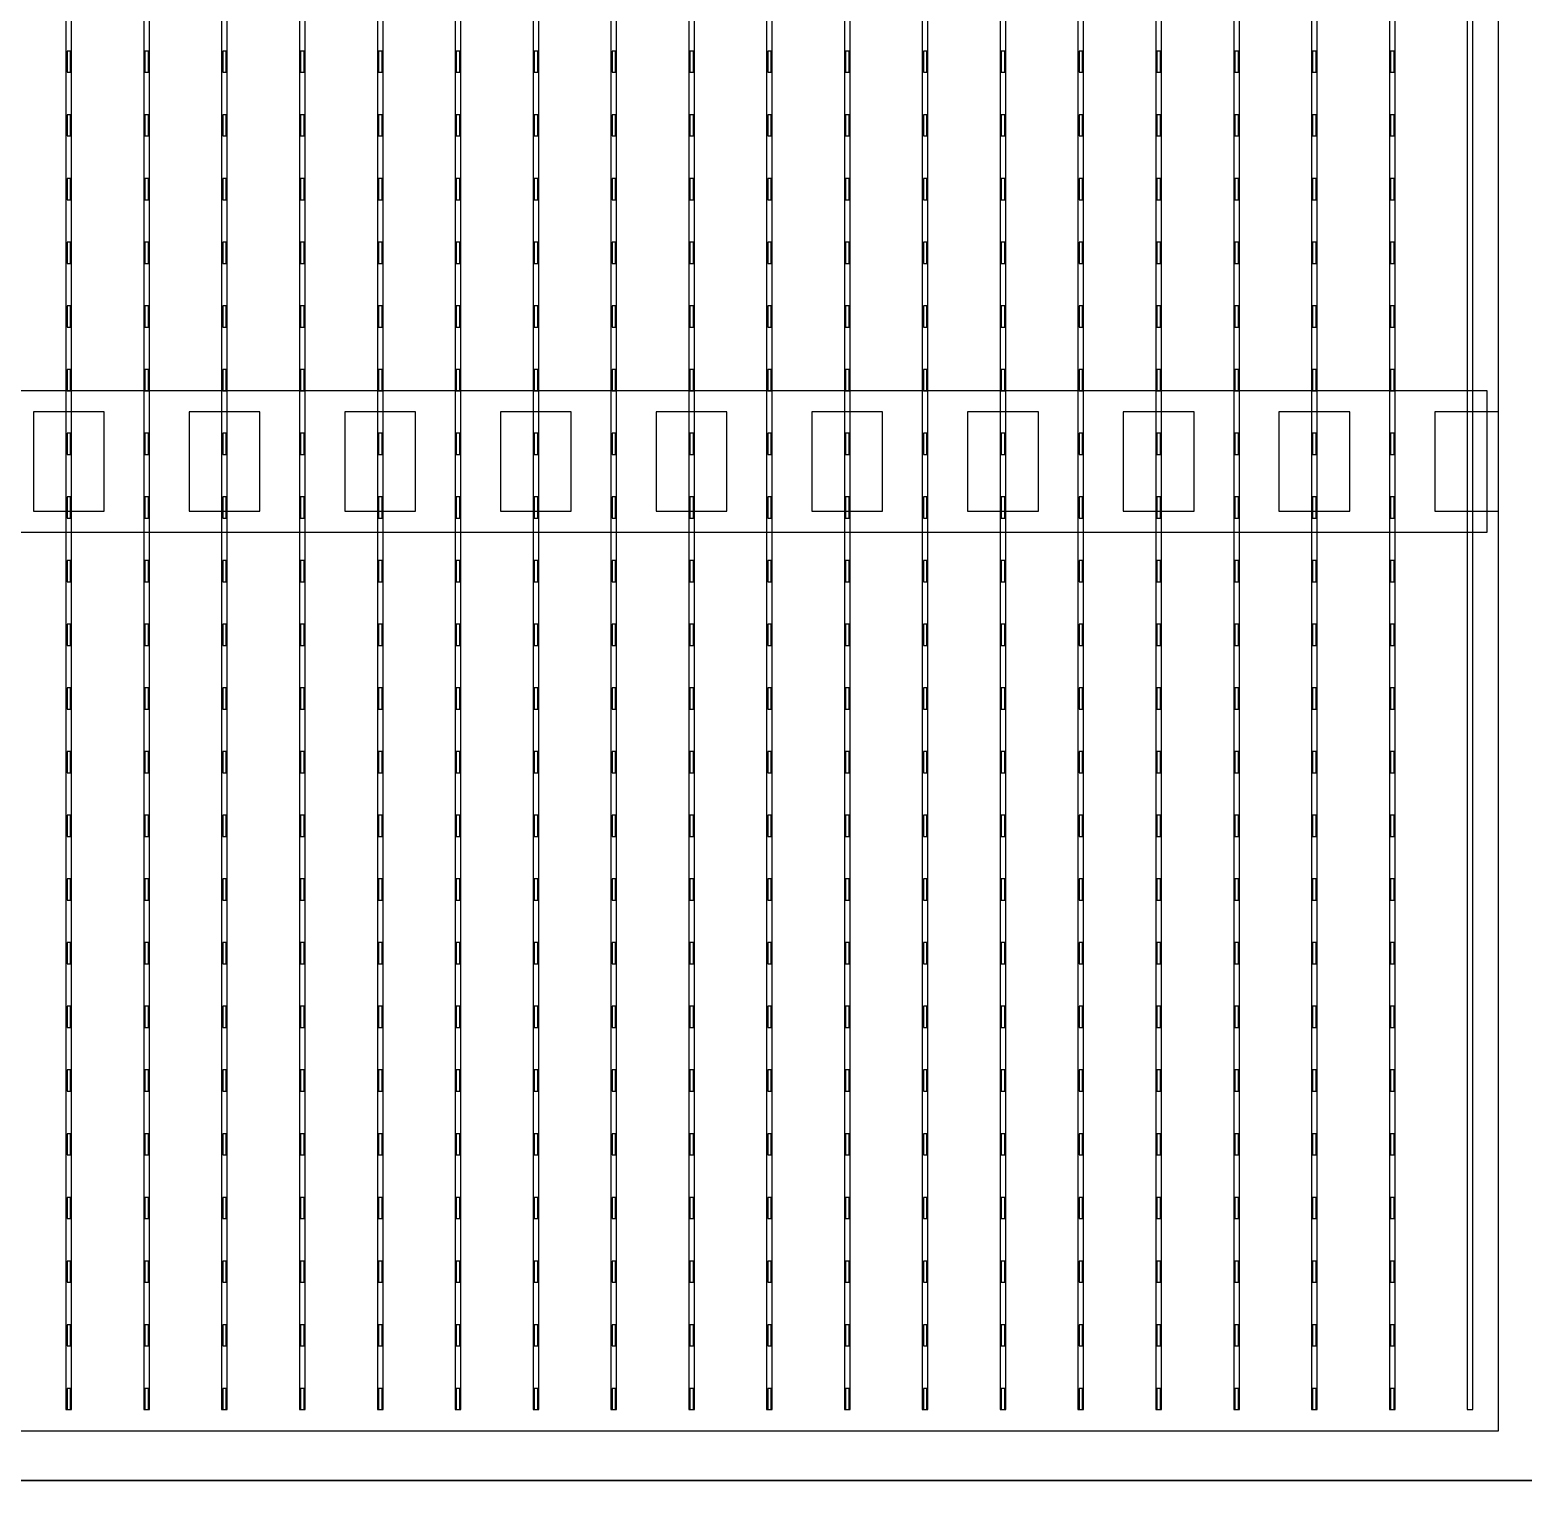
# Model space of a CAD drawing. Header units: millimetres. Extents: x -18 to 142, y -7 to 153.
# Drawn here: x 30.55 to 41.09, y 41.12 to 51.55 of the extents above; entities that cross this region are included whole.
import ezdxf

# ---------------------------------------------------------------- set-up
doc = ezdxf.new("R2010")
doc.units = ezdxf.units.MM
for name, color, linetype in [('BUSBARS', 3, 'Continuous'), ('CELLS', 5, 'Continuous'), ('CONTACT_PADS', 2, 'Continuous'), ('DICING', 4, 'Continuous'), ('FINGERS', 1, 'Continuous'), ('INSULATION', 2, 'Continuous')]:
    doc.layers.add(name, color=color, linetype=linetype)

msp = doc.modelspace()

# ---------------------------------------------------------------- linework, layer by layer
at = {"layer": 'BUSBARS'}
msp.add_lwpolyline([(40.84, 48), (40.84, 49), (20.8, 49), (20.8, 48), (40.84, 48)], close=True, dxfattribs=at)
at = {"layer": 'CELLS'}
for points in [[(41.27, 41.3), (41.27, 62.2), (20.37, 62.2), (20.37, 41.3), (41.27, 41.3)], [(41.27, 20.4), (41.27, 41.3), (20.37, 41.3), (20.37, 20.4), (41.27, 20.4)]]:
    msp.add_lwpolyline(points, close=True, dxfattribs=at)
at = {"layer": 'CONTACT_PADS'}
for points in [[(30.833, 51.25), (30.833, 51.4), (30.808, 51.4), (30.808, 51.25), (30.833, 51.25)], [(31.383, 51.25), (31.383, 51.4), (31.358, 51.4), (31.358, 51.25), (31.383, 51.25)], [(31.933, 51.25), (31.933, 51.4), (31.908, 51.4), (31.908, 51.25), (31.933, 51.25)], [(32.483, 51.25), (32.483, 51.4), (32.458, 51.4), (32.458, 51.25), (32.483, 51.25)], [(33.033, 51.25), (33.033, 51.4), (33.008, 51.4), (33.008, 51.25), (33.033, 51.25)], [(33.583, 51.25), (33.583, 51.4), (33.558, 51.4), (33.558, 51.25), (33.583, 51.25)], [(34.133, 51.25), (34.133, 51.4), (34.108, 51.4), (34.108, 51.25), (34.133, 51.25)], [(34.683, 51.25), (34.683, 51.4), (34.658, 51.4), (34.658, 51.25), (34.683, 51.25)], [(35.233, 51.25), (35.233, 51.4), (35.208, 51.4), (35.208, 51.25), (35.233, 51.25)], [(35.783, 51.25), (35.783, 51.4), (35.758, 51.4), (35.758, 51.25), (35.783, 51.25)], [(36.333, 51.25), (36.333, 51.4), (36.308, 51.4), (36.308, 51.25), (36.333, 51.25)], [(36.883, 51.25), (36.883, 51.4), (36.858, 51.4), (36.858, 51.25), (36.883, 51.25)], [(37.433, 51.25), (37.433, 51.4), (37.408, 51.4), (37.408, 51.25), (37.433, 51.25)], [(37.983, 51.25), (37.983, 51.4), (37.958, 51.4), (37.958, 51.25), (37.983, 51.25)], [(38.533, 51.25), (38.533, 51.4), (38.508, 51.4), (38.508, 51.25), (38.533, 51.25)], [(39.083, 51.25), (39.083, 51.4), (39.058, 51.4), (39.058, 51.25), (39.083, 51.25)], [(39.633, 51.25), (39.633, 51.4), (39.608, 51.4), (39.608, 51.25), (39.633, 51.25)], [(40.183, 51.25), (40.183, 51.4), (40.158, 51.4), (40.158, 51.25), (40.183, 51.25)], [(30.833, 50.8), (30.833, 50.95), (30.808, 50.95), (30.808, 50.8), (30.833, 50.8)], [(31.383, 50.8), (31.383, 50.95), (31.358, 50.95), (31.358, 50.8), (31.383, 50.8)], [(31.933, 50.8), (31.933, 50.95), (31.908, 50.95), (31.908, 50.8), (31.933, 50.8)], [(32.483, 50.8), (32.483, 50.95), (32.458, 50.95), (32.458, 50.8), (32.483, 50.8)], [(33.033, 50.8), (33.033, 50.95), (33.008, 50.95), (33.008, 50.8), (33.033, 50.8)], [(33.583, 50.8), (33.583, 50.95), (33.558, 50.95), (33.558, 50.8), (33.583, 50.8)], [(34.133, 50.8), (34.133, 50.95), (34.108, 50.95), (34.108, 50.8), (34.133, 50.8)], [(34.683, 50.8), (34.683, 50.95), (34.658, 50.95), (34.658, 50.8), (34.683, 50.8)], [(35.233, 50.8), (35.233, 50.95), (35.208, 50.95), (35.208, 50.8), (35.233, 50.8)], [(35.783, 50.8), (35.783, 50.95), (35.758, 50.95), (35.758, 50.8), (35.783, 50.8)], [(36.333, 50.8), (36.333, 50.95), (36.308, 50.95), (36.308, 50.8), (36.333, 50.8)], [(36.883, 50.8), (36.883, 50.95), (36.858, 50.95), (36.858, 50.8), (36.883, 50.8)], [(37.433, 50.8), (37.433, 50.95), (37.408, 50.95), (37.408, 50.8), (37.433, 50.8)], [(37.983, 50.8), (37.983, 50.95), (37.958, 50.95), (37.958, 50.8), (37.983, 50.8)], [(38.533, 50.8), (38.533, 50.95), (38.508, 50.95), (38.508, 50.8), (38.533, 50.8)], [(39.083, 50.8), (39.083, 50.95), (39.058, 50.95), (39.058, 50.8), (39.083, 50.8)], [(39.633, 50.8), (39.633, 50.95), (39.608, 50.95), (39.608, 50.8), (39.633, 50.8)], [(40.183, 50.8), (40.183, 50.95), (40.158, 50.95), (40.158, 50.8), (40.183, 50.8)], [(30.833, 50.35), (30.833, 50.5), (30.808, 50.5), (30.808, 50.35), (30.833, 50.35)], [(31.383, 50.35), (31.383, 50.5), (31.358, 50.5), (31.358, 50.35), (31.383, 50.35)], [(31.933, 50.35), (31.933, 50.5), (31.908, 50.5), (31.908, 50.35), (31.933, 50.35)], [(32.483, 50.35), (32.483, 50.5), (32.458, 50.5), (32.458, 50.35), (32.483, 50.35)], [(33.033, 50.35), (33.033, 50.5), (33.008, 50.5), (33.008, 50.35), (33.033, 50.35)], [(33.583, 50.35), (33.583, 50.5), (33.558, 50.5), (33.558, 50.35), (33.583, 50.35)], [(34.133, 50.35), (34.133, 50.5), (34.108, 50.5), (34.108, 50.35), (34.133, 50.35)], [(34.683, 50.35), (34.683, 50.5), (34.658, 50.5), (34.658, 50.35), (34.683, 50.35)], [(35.233, 50.35), (35.233, 50.5), (35.208, 50.5), (35.208, 50.35), (35.233, 50.35)], [(35.783, 50.35), (35.783, 50.5), (35.758, 50.5), (35.758, 50.35), (35.783, 50.35)], [(36.333, 50.35), (36.333, 50.5), (36.308, 50.5), (36.308, 50.35), (36.333, 50.35)], [(36.883, 50.35), (36.883, 50.5), (36.858, 50.5), (36.858, 50.35), (36.883, 50.35)], [(37.433, 50.35), (37.433, 50.5), (37.408, 50.5), (37.408, 50.35), (37.433, 50.35)], [(37.983, 50.35), (37.983, 50.5), (37.958, 50.5), (37.958, 50.35), (37.983, 50.35)], [(38.533, 50.35), (38.533, 50.5), (38.508, 50.5), (38.508, 50.35), (38.533, 50.35)], [(39.083, 50.35), (39.083, 50.5), (39.058, 50.5), (39.058, 50.35), (39.083, 50.35)], [(39.633, 50.35), (39.633, 50.5), (39.608, 50.5), (39.608, 50.35), (39.633, 50.35)], [(40.183, 50.35), (40.183, 50.5), (40.158, 50.5), (40.158, 50.35), (40.183, 50.35)], [(30.833, 49.9), (30.833, 50.05), (30.808, 50.05), (30.808, 49.9), (30.833, 49.9)], [(31.383, 49.9), (31.383, 50.05), (31.358, 50.05), (31.358, 49.9), (31.383, 49.9)], [(31.933, 49.9), (31.933, 50.05), (31.908, 50.05), (31.908, 49.9), (31.933, 49.9)], [(32.483, 49.9), (32.483, 50.05), (32.458, 50.05), (32.458, 49.9), (32.483, 49.9)], [(33.033, 49.9), (33.033, 50.05), (33.008, 50.05), (33.008, 49.9), (33.033, 49.9)], [(33.583, 49.9), (33.583, 50.05), (33.558, 50.05), (33.558, 49.9), (33.583, 49.9)], [(34.133, 49.9), (34.133, 50.05), (34.108, 50.05), (34.108, 49.9), (34.133, 49.9)], [(34.683, 49.9), (34.683, 50.05), (34.658, 50.05), (34.658, 49.9), (34.683, 49.9)], [(35.233, 49.9), (35.233, 50.05), (35.208, 50.05), (35.208, 49.9), (35.233, 49.9)], [(35.783, 49.9), (35.783, 50.05), (35.758, 50.05), (35.758, 49.9), (35.783, 49.9)], [(36.333, 49.9), (36.333, 50.05), (36.308, 50.05), (36.308, 49.9), (36.333, 49.9)], [(36.883, 49.9), (36.883, 50.05), (36.858, 50.05), (36.858, 49.9), (36.883, 49.9)], [(37.433, 49.9), (37.433, 50.05), (37.408, 50.05), (37.408, 49.9), (37.433, 49.9)], [(37.983, 49.9), (37.983, 50.05), (37.958, 50.05), (37.958, 49.9), (37.983, 49.9)], [(38.533, 49.9), (38.533, 50.05), (38.508, 50.05), (38.508, 49.9), (38.533, 49.9)], [(39.083, 49.9), (39.083, 50.05), (39.058, 50.05), (39.058, 49.9), (39.083, 49.9)], [(39.633, 49.9), (39.633, 50.05), (39.608, 50.05), (39.608, 49.9), (39.633, 49.9)], [(40.183, 49.9), (40.183, 50.05), (40.158, 50.05), (40.158, 49.9), (40.183, 49.9)], [(30.833, 49.45), (30.833, 49.6), (30.808, 49.6), (30.808, 49.45), (30.833, 49.45)], [(31.383, 49.45), (31.383, 49.6), (31.358, 49.6), (31.358, 49.45), (31.383, 49.45)], [(31.933, 49.45), (31.933, 49.6), (31.908, 49.6), (31.908, 49.45), (31.933, 49.45)], [(32.483, 49.45), (32.483, 49.6), (32.458, 49.6), (32.458, 49.45), (32.483, 49.45)], [(33.033, 49.45), (33.033, 49.6), (33.008, 49.6), (33.008, 49.45), (33.033, 49.45)], [(33.583, 49.45), (33.583, 49.6), (33.558, 49.6), (33.558, 49.45), (33.583, 49.45)], [(34.133, 49.45), (34.133, 49.6), (34.108, 49.6), (34.108, 49.45), (34.133, 49.45)], [(34.683, 49.45), (34.683, 49.6), (34.658, 49.6), (34.658, 49.45), (34.683, 49.45)], [(35.233, 49.45), (35.233, 49.6), (35.208, 49.6), (35.208, 49.45), (35.233, 49.45)], [(35.783, 49.45), (35.783, 49.6), (35.758, 49.6), (35.758, 49.45), (35.783, 49.45)], [(36.333, 49.45), (36.333, 49.6), (36.308, 49.6), (36.308, 49.45), (36.333, 49.45)], [(36.883, 49.45), (36.883, 49.6), (36.858, 49.6), (36.858, 49.45), (36.883, 49.45)], [(37.433, 49.45), (37.433, 49.6), (37.408, 49.6), (37.408, 49.45), (37.433, 49.45)], [(37.983, 49.45), (37.983, 49.6), (37.958, 49.6), (37.958, 49.45), (37.983, 49.45)], [(38.533, 49.45), (38.533, 49.6), (38.508, 49.6), (38.508, 49.45), (38.533, 49.45)], [(39.083, 49.45), (39.083, 49.6), (39.058, 49.6), (39.058, 49.45), (39.083, 49.45)], [(39.633, 49.45), (39.633, 49.6), (39.608, 49.6), (39.608, 49.45), (39.633, 49.45)], [(40.183, 49.45), (40.183, 49.6), (40.158, 49.6), (40.158, 49.45), (40.183, 49.45)], [(30.833, 49), (30.833, 49.15), (30.808, 49.15), (30.808, 49), (30.833, 49)], [(31.383, 49), (31.383, 49.15), (31.358, 49.15), (31.358, 49), (31.383, 49)], [(31.933, 49), (31.933, 49.15), (31.908, 49.15), (31.908, 49), (31.933, 49)], [(32.483, 49), (32.483, 49.15), (32.458, 49.15), (32.458, 49), (32.483, 49)], [(33.033, 49), (33.033, 49.15), (33.008, 49.15), (33.008, 49), (33.033, 49)], [(33.583, 49), (33.583, 49.15), (33.558, 49.15), (33.558, 49), (33.583, 49)], [(34.133, 49), (34.133, 49.15), (34.108, 49.15), (34.108, 49), (34.133, 49)], [(34.683, 49), (34.683, 49.15), (34.658, 49.15), (34.658, 49), (34.683, 49)], [(35.233, 49), (35.233, 49.15), (35.208, 49.15), (35.208, 49), (35.233, 49)], [(35.783, 49), (35.783, 49.15), (35.758, 49.15), (35.758, 49), (35.783, 49)], [(36.333, 49), (36.333, 49.15), (36.308, 49.15), (36.308, 49), (36.333, 49)], [(36.883, 49), (36.883, 49.15), (36.858, 49.15), (36.858, 49), (36.883, 49)], [(37.433, 49), (37.433, 49.15), (37.408, 49.15), (37.408, 49), (37.433, 49)], [(37.983, 49), (37.983, 49.15), (37.958, 49.15), (37.958, 49), (37.983, 49)], [(38.533, 49), (38.533, 49.15), (38.508, 49.15), (38.508, 49), (38.533, 49)], [(39.083, 49), (39.083, 49.15), (39.058, 49.15), (39.058, 49), (39.083, 49)], [(39.633, 49), (39.633, 49.15), (39.608, 49.15), (39.608, 49), (39.633, 49)], [(40.183, 49), (40.183, 49.15), (40.158, 49.15), (40.158, 49), (40.183, 49)], [(30.833, 48.55), (30.833, 48.7), (30.808, 48.7), (30.808, 48.55), (30.833, 48.55)], [(31.383, 48.55), (31.383, 48.7), (31.358, 48.7), (31.358, 48.55), (31.383, 48.55)], [(31.933, 48.55), (31.933, 48.7), (31.908, 48.7), (31.908, 48.55), (31.933, 48.55)], [(32.483, 48.55), (32.483, 48.7), (32.458, 48.7), (32.458, 48.55), (32.483, 48.55)], [(33.033, 48.55), (33.033, 48.7), (33.008, 48.7), (33.008, 48.55), (33.033, 48.55)], [(33.583, 48.55), (33.583, 48.7), (33.558, 48.7), (33.558, 48.55), (33.583, 48.55)], [(34.133, 48.55), (34.133, 48.7), (34.108, 48.7), (34.108, 48.55), (34.133, 48.55)], [(34.683, 48.55), (34.683, 48.7), (34.658, 48.7), (34.658, 48.55), (34.683, 48.55)], [(35.233, 48.55), (35.233, 48.7), (35.208, 48.7), (35.208, 48.55), (35.233, 48.55)], [(35.783, 48.55), (35.783, 48.7), (35.758, 48.7), (35.758, 48.55), (35.783, 48.55)], [(36.333, 48.55), (36.333, 48.7), (36.308, 48.7), (36.308, 48.55), (36.333, 48.55)], [(36.883, 48.55), (36.883, 48.7), (36.858, 48.7), (36.858, 48.55), (36.883, 48.55)], [(37.433, 48.55), (37.433, 48.7), (37.408, 48.7), (37.408, 48.55), (37.433, 48.55)], [(37.983, 48.55), (37.983, 48.7), (37.958, 48.7), (37.958, 48.55), (37.983, 48.55)], [(38.533, 48.55), (38.533, 48.7), (38.508, 48.7), (38.508, 48.55), (38.533, 48.55)], [(39.083, 48.55), (39.083, 48.7), (39.058, 48.7), (39.058, 48.55), (39.083, 48.55)], [(39.633, 48.55), (39.633, 48.7), (39.608, 48.7), (39.608, 48.55), (39.633, 48.55)], [(40.183, 48.55), (40.183, 48.7), (40.158, 48.7), (40.158, 48.55), (40.183, 48.55)], [(30.833, 48.1), (30.833, 48.25), (30.808, 48.25), (30.808, 48.1), (30.833, 48.1)], [(31.383, 48.1), (31.383, 48.25), (31.358, 48.25), (31.358, 48.1), (31.383, 48.1)], [(31.933, 48.1), (31.933, 48.25), (31.908, 48.25), (31.908, 48.1), (31.933, 48.1)], [(32.483, 48.1), (32.483, 48.25), (32.458, 48.25), (32.458, 48.1), (32.483, 48.1)], [(33.033, 48.1), (33.033, 48.25), (33.008, 48.25), (33.008, 48.1), (33.033, 48.1)], [(33.583, 48.1), (33.583, 48.25), (33.558, 48.25), (33.558, 48.1), (33.583, 48.1)], [(34.133, 48.1), (34.133, 48.25), (34.108, 48.25), (34.108, 48.1), (34.133, 48.1)], [(34.683, 48.1), (34.683, 48.25), (34.658, 48.25), (34.658, 48.1), (34.683, 48.1)], [(35.233, 48.1), (35.233, 48.25), (35.208, 48.25), (35.208, 48.1), (35.233, 48.1)], [(35.783, 48.1), (35.783, 48.25), (35.758, 48.25), (35.758, 48.1), (35.783, 48.1)], [(36.333, 48.1), (36.333, 48.25), (36.308, 48.25), (36.308, 48.1), (36.333, 48.1)], [(36.883, 48.1), (36.883, 48.25), (36.858, 48.25), (36.858, 48.1), (36.883, 48.1)], [(37.433, 48.1), (37.433, 48.25), (37.408, 48.25), (37.408, 48.1), (37.433, 48.1)], [(37.983, 48.1), (37.983, 48.25), (37.958, 48.25), (37.958, 48.1), (37.983, 48.1)], [(38.533, 48.1), (38.533, 48.25), (38.508, 48.25), (38.508, 48.1), (38.533, 48.1)], [(39.083, 48.1), (39.083, 48.25), (39.058, 48.25), (39.058, 48.1), (39.083, 48.1)], [(39.633, 48.1), (39.633, 48.25), (39.608, 48.25), (39.608, 48.1), (39.633, 48.1)], [(40.183, 48.1), (40.183, 48.25), (40.158, 48.25), (40.158, 48.1), (40.183, 48.1)], [(30.833, 47.65), (30.833, 47.8), (30.808, 47.8), (30.808, 47.65), (30.833, 47.65)], [(31.383, 47.65), (31.383, 47.8), (31.358, 47.8), (31.358, 47.65), (31.383, 47.65)], [(31.933, 47.65), (31.933, 47.8), (31.908, 47.8), (31.908, 47.65), (31.933, 47.65)], [(32.483, 47.65), (32.483, 47.8), (32.458, 47.8), (32.458, 47.65), (32.483, 47.65)], [(33.033, 47.65), (33.033, 47.8), (33.008, 47.8), (33.008, 47.65), (33.033, 47.65)], [(33.583, 47.65), (33.583, 47.8), (33.558, 47.8), (33.558, 47.65), (33.583, 47.65)], [(34.133, 47.65), (34.133, 47.8), (34.108, 47.8), (34.108, 47.65), (34.133, 47.65)], [(34.683, 47.65), (34.683, 47.8), (34.658, 47.8), (34.658, 47.65), (34.683, 47.65)], [(35.233, 47.65), (35.233, 47.8), (35.208, 47.8), (35.208, 47.65), (35.233, 47.65)], [(35.783, 47.65), (35.783, 47.8), (35.758, 47.8), (35.758, 47.65), (35.783, 47.65)], [(36.333, 47.65), (36.333, 47.8), (36.308, 47.8), (36.308, 47.65), (36.333, 47.65)], [(36.883, 47.65), (36.883, 47.8), (36.858, 47.8), (36.858, 47.65), (36.883, 47.65)], [(37.433, 47.65), (37.433, 47.8), (37.408, 47.8), (37.408, 47.65), (37.433, 47.65)], [(37.983, 47.65), (37.983, 47.8), (37.958, 47.8), (37.958, 47.65), (37.983, 47.65)], [(38.533, 47.65), (38.533, 47.8), (38.508, 47.8), (38.508, 47.65), (38.533, 47.65)], [(39.083, 47.65), (39.083, 47.8), (39.058, 47.8), (39.058, 47.65), (39.083, 47.65)], [(39.633, 47.65), (39.633, 47.8), (39.608, 47.8), (39.608, 47.65), (39.633, 47.65)], [(40.183, 47.65), (40.183, 47.8), (40.158, 47.8), (40.158, 47.65), (40.183, 47.65)], [(30.833, 47.2), (30.833, 47.35), (30.808, 47.35), (30.808, 47.2), (30.833, 47.2)], [(31.383, 47.2), (31.383, 47.35), (31.358, 47.35), (31.358, 47.2), (31.383, 47.2)], [(31.933, 47.2), (31.933, 47.35), (31.908, 47.35), (31.908, 47.2), (31.933, 47.2)], [(32.483, 47.2), (32.483, 47.35), (32.458, 47.35), (32.458, 47.2), (32.483, 47.2)], [(33.033, 47.2), (33.033, 47.35), (33.008, 47.35), (33.008, 47.2), (33.033, 47.2)], [(33.583, 47.2), (33.583, 47.35), (33.558, 47.35), (33.558, 47.2), (33.583, 47.2)], [(34.133, 47.2), (34.133, 47.35), (34.108, 47.35), (34.108, 47.2), (34.133, 47.2)], [(34.683, 47.2), (34.683, 47.35), (34.658, 47.35), (34.658, 47.2), (34.683, 47.2)], [(35.233, 47.2), (35.233, 47.35), (35.208, 47.35), (35.208, 47.2), (35.233, 47.2)], [(35.783, 47.2), (35.783, 47.35), (35.758, 47.35), (35.758, 47.2), (35.783, 47.2)], [(36.333, 47.2), (36.333, 47.35), (36.308, 47.35), (36.308, 47.2), (36.333, 47.2)], [(36.883, 47.2), (36.883, 47.35), (36.858, 47.35), (36.858, 47.2), (36.883, 47.2)], [(37.433, 47.2), (37.433, 47.35), (37.408, 47.35), (37.408, 47.2), (37.433, 47.2)], [(37.983, 47.2), (37.983, 47.35), (37.958, 47.35), (37.958, 47.2), (37.983, 47.2)], [(38.533, 47.2), (38.533, 47.35), (38.508, 47.35), (38.508, 47.2), (38.533, 47.2)], [(39.083, 47.2), (39.083, 47.35), (39.058, 47.35), (39.058, 47.2), (39.083, 47.2)], [(39.633, 47.2), (39.633, 47.35), (39.608, 47.35), (39.608, 47.2), (39.633, 47.2)], [(40.183, 47.2), (40.183, 47.35), (40.158, 47.35), (40.158, 47.2), (40.183, 47.2)], [(30.833, 46.75), (30.833, 46.9), (30.808, 46.9), (30.808, 46.75), (30.833, 46.75)], [(31.383, 46.75), (31.383, 46.9), (31.358, 46.9), (31.358, 46.75), (31.383, 46.75)], [(31.933, 46.75), (31.933, 46.9), (31.908, 46.9), (31.908, 46.75), (31.933, 46.75)], [(32.483, 46.75), (32.483, 46.9), (32.458, 46.9), (32.458, 46.75), (32.483, 46.75)], [(33.033, 46.75), (33.033, 46.9), (33.008, 46.9), (33.008, 46.75), (33.033, 46.75)], [(33.583, 46.75), (33.583, 46.9), (33.558, 46.9), (33.558, 46.75), (33.583, 46.75)], [(34.133, 46.75), (34.133, 46.9), (34.108, 46.9), (34.108, 46.75), (34.133, 46.75)], [(34.683, 46.75), (34.683, 46.9), (34.658, 46.9), (34.658, 46.75), (34.683, 46.75)], [(35.233, 46.75), (35.233, 46.9), (35.208, 46.9), (35.208, 46.75), (35.233, 46.75)], [(35.783, 46.75), (35.783, 46.9), (35.758, 46.9), (35.758, 46.75), (35.783, 46.75)], [(36.333, 46.75), (36.333, 46.9), (36.308, 46.9), (36.308, 46.75), (36.333, 46.75)], [(36.883, 46.75), (36.883, 46.9), (36.858, 46.9), (36.858, 46.75), (36.883, 46.75)], [(37.433, 46.75), (37.433, 46.9), (37.408, 46.9), (37.408, 46.75), (37.433, 46.75)], [(37.983, 46.75), (37.983, 46.9), (37.958, 46.9), (37.958, 46.75), (37.983, 46.75)], [(38.533, 46.75), (38.533, 46.9), (38.508, 46.9), (38.508, 46.75), (38.533, 46.75)], [(39.083, 46.75), (39.083, 46.9), (39.058, 46.9), (39.058, 46.75), (39.083, 46.75)], [(39.633, 46.75), (39.633, 46.9), (39.608, 46.9), (39.608, 46.75), (39.633, 46.75)], [(40.183, 46.75), (40.183, 46.9), (40.158, 46.9), (40.158, 46.75), (40.183, 46.75)], [(30.833, 46.3), (30.833, 46.45), (30.808, 46.45), (30.808, 46.3), (30.833, 46.3)], [(31.383, 46.3), (31.383, 46.45), (31.358, 46.45), (31.358, 46.3), (31.383, 46.3)], [(31.933, 46.3), (31.933, 46.45), (31.908, 46.45), (31.908, 46.3), (31.933, 46.3)], [(32.483, 46.3), (32.483, 46.45), (32.458, 46.45), (32.458, 46.3), (32.483, 46.3)], [(33.033, 46.3), (33.033, 46.45), (33.008, 46.45), (33.008, 46.3), (33.033, 46.3)], [(33.583, 46.3), (33.583, 46.45), (33.558, 46.45), (33.558, 46.3), (33.583, 46.3)], [(34.133, 46.3), (34.133, 46.45), (34.108, 46.45), (34.108, 46.3), (34.133, 46.3)], [(34.683, 46.3), (34.683, 46.45), (34.658, 46.45), (34.658, 46.3), (34.683, 46.3)], [(35.233, 46.3), (35.233, 46.45), (35.208, 46.45), (35.208, 46.3), (35.233, 46.3)], [(35.783, 46.3), (35.783, 46.45), (35.758, 46.45), (35.758, 46.3), (35.783, 46.3)], [(36.333, 46.3), (36.333, 46.45), (36.308, 46.45), (36.308, 46.3), (36.333, 46.3)], [(36.883, 46.3), (36.883, 46.45), (36.858, 46.45), (36.858, 46.3), (36.883, 46.3)], [(37.433, 46.3), (37.433, 46.45), (37.408, 46.45), (37.408, 46.3), (37.433, 46.3)], [(37.983, 46.3), (37.983, 46.45), (37.958, 46.45), (37.958, 46.3), (37.983, 46.3)], [(38.533, 46.3), (38.533, 46.45), (38.508, 46.45), (38.508, 46.3), (38.533, 46.3)], [(39.083, 46.3), (39.083, 46.45), (39.058, 46.45), (39.058, 46.3), (39.083, 46.3)], [(39.633, 46.3), (39.633, 46.45), (39.608, 46.45), (39.608, 46.3), (39.633, 46.3)], [(40.183, 46.3), (40.183, 46.45), (40.158, 46.45), (40.158, 46.3), (40.183, 46.3)], [(30.833, 45.85), (30.833, 46), (30.808, 46), (30.808, 45.85), (30.833, 45.85)], [(31.383, 45.85), (31.383, 46), (31.358, 46), (31.358, 45.85), (31.383, 45.85)], [(31.933, 45.85), (31.933, 46), (31.908, 46), (31.908, 45.85), (31.933, 45.85)], [(32.483, 45.85), (32.483, 46), (32.458, 46), (32.458, 45.85), (32.483, 45.85)], [(33.033, 45.85), (33.033, 46), (33.008, 46), (33.008, 45.85), (33.033, 45.85)], [(33.583, 45.85), (33.583, 46), (33.558, 46), (33.558, 45.85), (33.583, 45.85)], [(34.133, 45.85), (34.133, 46), (34.108, 46), (34.108, 45.85), (34.133, 45.85)], [(34.683, 45.85), (34.683, 46), (34.658, 46), (34.658, 45.85), (34.683, 45.85)], [(35.233, 45.85), (35.233, 46), (35.208, 46), (35.208, 45.85), (35.233, 45.85)], [(35.783, 45.85), (35.783, 46), (35.758, 46), (35.758, 45.85), (35.783, 45.85)], [(36.333, 45.85), (36.333, 46), (36.308, 46), (36.308, 45.85), (36.333, 45.85)], [(36.883, 45.85), (36.883, 46), (36.858, 46), (36.858, 45.85), (36.883, 45.85)], [(37.433, 45.85), (37.433, 46), (37.408, 46), (37.408, 45.85), (37.433, 45.85)], [(37.983, 45.85), (37.983, 46), (37.958, 46), (37.958, 45.85), (37.983, 45.85)], [(38.533, 45.85), (38.533, 46), (38.508, 46), (38.508, 45.85), (38.533, 45.85)], [(39.083, 45.85), (39.083, 46), (39.058, 46), (39.058, 45.85), (39.083, 45.85)], [(39.633, 45.85), (39.633, 46), (39.608, 46), (39.608, 45.85), (39.633, 45.85)], [(40.183, 45.85), (40.183, 46), (40.158, 46), (40.158, 45.85), (40.183, 45.85)], [(30.833, 45.4), (30.833, 45.55), (30.808, 45.55), (30.808, 45.4), (30.833, 45.4)], [(31.383, 45.4), (31.383, 45.55), (31.358, 45.55), (31.358, 45.4), (31.383, 45.4)], [(31.933, 45.4), (31.933, 45.55), (31.908, 45.55), (31.908, 45.4), (31.933, 45.4)], [(32.483, 45.4), (32.483, 45.55), (32.458, 45.55), (32.458, 45.4), (32.483, 45.4)], [(33.033, 45.4), (33.033, 45.55), (33.008, 45.55), (33.008, 45.4), (33.033, 45.4)], [(33.583, 45.4), (33.583, 45.55), (33.558, 45.55), (33.558, 45.4), (33.583, 45.4)], [(34.133, 45.4), (34.133, 45.55), (34.108, 45.55), (34.108, 45.4), (34.133, 45.4)], [(34.683, 45.4), (34.683, 45.55), (34.658, 45.55), (34.658, 45.4), (34.683, 45.4)], [(35.233, 45.4), (35.233, 45.55), (35.208, 45.55), (35.208, 45.4), (35.233, 45.4)], [(35.783, 45.4), (35.783, 45.55), (35.758, 45.55), (35.758, 45.4), (35.783, 45.4)], [(36.333, 45.4), (36.333, 45.55), (36.308, 45.55), (36.308, 45.4), (36.333, 45.4)], [(36.883, 45.4), (36.883, 45.55), (36.858, 45.55), (36.858, 45.4), (36.883, 45.4)], [(37.433, 45.4), (37.433, 45.55), (37.408, 45.55), (37.408, 45.4), (37.433, 45.4)], [(37.983, 45.4), (37.983, 45.55), (37.958, 45.55), (37.958, 45.4), (37.983, 45.4)], [(38.533, 45.4), (38.533, 45.55), (38.508, 45.55), (38.508, 45.4), (38.533, 45.4)], [(39.083, 45.4), (39.083, 45.55), (39.058, 45.55), (39.058, 45.4), (39.083, 45.4)], [(39.633, 45.4), (39.633, 45.55), (39.608, 45.55), (39.608, 45.4), (39.633, 45.4)], [(40.183, 45.4), (40.183, 45.55), (40.158, 45.55), (40.158, 45.4), (40.183, 45.4)], [(30.833, 44.95), (30.833, 45.1), (30.808, 45.1), (30.808, 44.95), (30.833, 44.95)], [(31.383, 44.95), (31.383, 45.1), (31.358, 45.1), (31.358, 44.95), (31.383, 44.95)], [(31.933, 44.95), (31.933, 45.1), (31.908, 45.1), (31.908, 44.95), (31.933, 44.95)], [(32.483, 44.95), (32.483, 45.1), (32.458, 45.1), (32.458, 44.95), (32.483, 44.95)], [(33.033, 44.95), (33.033, 45.1), (33.008, 45.1), (33.008, 44.95), (33.033, 44.95)], [(33.583, 44.95), (33.583, 45.1), (33.558, 45.1), (33.558, 44.95), (33.583, 44.95)], [(34.133, 44.95), (34.133, 45.1), (34.108, 45.1), (34.108, 44.95), (34.133, 44.95)], [(34.683, 44.95), (34.683, 45.1), (34.658, 45.1), (34.658, 44.95), (34.683, 44.95)], [(35.233, 44.95), (35.233, 45.1), (35.208, 45.1), (35.208, 44.95), (35.233, 44.95)], [(35.783, 44.95), (35.783, 45.1), (35.758, 45.1), (35.758, 44.95), (35.783, 44.95)], [(36.333, 44.95), (36.333, 45.1), (36.308, 45.1), (36.308, 44.95), (36.333, 44.95)], [(36.883, 44.95), (36.883, 45.1), (36.858, 45.1), (36.858, 44.95), (36.883, 44.95)], [(37.433, 44.95), (37.433, 45.1), (37.408, 45.1), (37.408, 44.95), (37.433, 44.95)], [(37.983, 44.95), (37.983, 45.1), (37.958, 45.1), (37.958, 44.95), (37.983, 44.95)], [(38.533, 44.95), (38.533, 45.1), (38.508, 45.1), (38.508, 44.95), (38.533, 44.95)], [(39.083, 44.95), (39.083, 45.1), (39.058, 45.1), (39.058, 44.95), (39.083, 44.95)], [(39.633, 44.95), (39.633, 45.1), (39.608, 45.1), (39.608, 44.95), (39.633, 44.95)], [(40.183, 44.95), (40.183, 45.1), (40.158, 45.1), (40.158, 44.95), (40.183, 44.95)], [(30.833, 44.5), (30.833, 44.65), (30.808, 44.65), (30.808, 44.5), (30.833, 44.5)], [(31.383, 44.5), (31.383, 44.65), (31.358, 44.65), (31.358, 44.5), (31.383, 44.5)], [(31.933, 44.5), (31.933, 44.65), (31.908, 44.65), (31.908, 44.5), (31.933, 44.5)], [(32.483, 44.5), (32.483, 44.65), (32.458, 44.65), (32.458, 44.5), (32.483, 44.5)], [(33.033, 44.5), (33.033, 44.65), (33.008, 44.65), (33.008, 44.5), (33.033, 44.5)], [(33.583, 44.5), (33.583, 44.65), (33.558, 44.65), (33.558, 44.5), (33.583, 44.5)], [(34.133, 44.5), (34.133, 44.65), (34.108, 44.65), (34.108, 44.5), (34.133, 44.5)], [(34.683, 44.5), (34.683, 44.65), (34.658, 44.65), (34.658, 44.5), (34.683, 44.5)], [(35.233, 44.5), (35.233, 44.65), (35.208, 44.65), (35.208, 44.5), (35.233, 44.5)], [(35.783, 44.5), (35.783, 44.65), (35.758, 44.65), (35.758, 44.5), (35.783, 44.5)], [(36.333, 44.5), (36.333, 44.65), (36.308, 44.65), (36.308, 44.5), (36.333, 44.5)], [(36.883, 44.5), (36.883, 44.65), (36.858, 44.65), (36.858, 44.5), (36.883, 44.5)], [(37.433, 44.5), (37.433, 44.65), (37.408, 44.65), (37.408, 44.5), (37.433, 44.5)], [(37.983, 44.5), (37.983, 44.65), (37.958, 44.65), (37.958, 44.5), (37.983, 44.5)], [(38.533, 44.5), (38.533, 44.65), (38.508, 44.65), (38.508, 44.5), (38.533, 44.5)], [(39.083, 44.5), (39.083, 44.65), (39.058, 44.65), (39.058, 44.5), (39.083, 44.5)], [(39.633, 44.5), (39.633, 44.65), (39.608, 44.65), (39.608, 44.5), (39.633, 44.5)], [(40.183, 44.5), (40.183, 44.65), (40.158, 44.65), (40.158, 44.5), (40.183, 44.5)], [(30.833, 44.05), (30.833, 44.2), (30.808, 44.2), (30.808, 44.05), (30.833, 44.05)], [(31.383, 44.05), (31.383, 44.2), (31.358, 44.2), (31.358, 44.05), (31.383, 44.05)], [(31.933, 44.05), (31.933, 44.2), (31.908, 44.2), (31.908, 44.05), (31.933, 44.05)], [(32.483, 44.05), (32.483, 44.2), (32.458, 44.2), (32.458, 44.05), (32.483, 44.05)], [(33.033, 44.05), (33.033, 44.2), (33.008, 44.2), (33.008, 44.05), (33.033, 44.05)], [(33.583, 44.05), (33.583, 44.2), (33.558, 44.2), (33.558, 44.05), (33.583, 44.05)], [(34.133, 44.05), (34.133, 44.2), (34.108, 44.2), (34.108, 44.05), (34.133, 44.05)], [(34.683, 44.05), (34.683, 44.2), (34.658, 44.2), (34.658, 44.05), (34.683, 44.05)], [(35.233, 44.05), (35.233, 44.2), (35.208, 44.2), (35.208, 44.05), (35.233, 44.05)], [(35.783, 44.05), (35.783, 44.2), (35.758, 44.2), (35.758, 44.05), (35.783, 44.05)], [(36.333, 44.05), (36.333, 44.2), (36.308, 44.2), (36.308, 44.05), (36.333, 44.05)], [(36.883, 44.05), (36.883, 44.2), (36.858, 44.2), (36.858, 44.05), (36.883, 44.05)], [(37.433, 44.05), (37.433, 44.2), (37.408, 44.2), (37.408, 44.05), (37.433, 44.05)], [(37.983, 44.05), (37.983, 44.2), (37.958, 44.2), (37.958, 44.05), (37.983, 44.05)], [(38.533, 44.05), (38.533, 44.2), (38.508, 44.2), (38.508, 44.05), (38.533, 44.05)], [(39.083, 44.05), (39.083, 44.2), (39.058, 44.2), (39.058, 44.05), (39.083, 44.05)], [(39.633, 44.05), (39.633, 44.2), (39.608, 44.2), (39.608, 44.05), (39.633, 44.05)], [(40.183, 44.05), (40.183, 44.2), (40.158, 44.2), (40.158, 44.05), (40.183, 44.05)], [(30.833, 43.6), (30.833, 43.75), (30.808, 43.75), (30.808, 43.6), (30.833, 43.6)], [(31.383, 43.6), (31.383, 43.75), (31.358, 43.75), (31.358, 43.6), (31.383, 43.6)], [(31.933, 43.6), (31.933, 43.75), (31.908, 43.75), (31.908, 43.6), (31.933, 43.6)], [(32.483, 43.6), (32.483, 43.75), (32.458, 43.75), (32.458, 43.6), (32.483, 43.6)], [(33.033, 43.6), (33.033, 43.75), (33.008, 43.75), (33.008, 43.6), (33.033, 43.6)], [(33.583, 43.6), (33.583, 43.75), (33.558, 43.75), (33.558, 43.6), (33.583, 43.6)], [(34.133, 43.6), (34.133, 43.75), (34.108, 43.75), (34.108, 43.6), (34.133, 43.6)], [(34.683, 43.6), (34.683, 43.75), (34.658, 43.75), (34.658, 43.6), (34.683, 43.6)], [(35.233, 43.6), (35.233, 43.75), (35.208, 43.75), (35.208, 43.6), (35.233, 43.6)], [(35.783, 43.6), (35.783, 43.75), (35.758, 43.75), (35.758, 43.6), (35.783, 43.6)], [(36.333, 43.6), (36.333, 43.75), (36.308, 43.75), (36.308, 43.6), (36.333, 43.6)], [(36.883, 43.6), (36.883, 43.75), (36.858, 43.75), (36.858, 43.6), (36.883, 43.6)], [(37.433, 43.6), (37.433, 43.75), (37.408, 43.75), (37.408, 43.6), (37.433, 43.6)], [(37.983, 43.6), (37.983, 43.75), (37.958, 43.75), (37.958, 43.6), (37.983, 43.6)], [(38.533, 43.6), (38.533, 43.75), (38.508, 43.75), (38.508, 43.6), (38.533, 43.6)], [(39.083, 43.6), (39.083, 43.75), (39.058, 43.75), (39.058, 43.6), (39.083, 43.6)], [(39.633, 43.6), (39.633, 43.75), (39.608, 43.75), (39.608, 43.6), (39.633, 43.6)], [(40.183, 43.6), (40.183, 43.75), (40.158, 43.75), (40.158, 43.6), (40.183, 43.6)], [(30.833, 43.15), (30.833, 43.3), (30.808, 43.3), (30.808, 43.15), (30.833, 43.15)], [(31.383, 43.15), (31.383, 43.3), (31.358, 43.3), (31.358, 43.15), (31.383, 43.15)], [(31.933, 43.15), (31.933, 43.3), (31.908, 43.3), (31.908, 43.15), (31.933, 43.15)], [(32.483, 43.15), (32.483, 43.3), (32.458, 43.3), (32.458, 43.15), (32.483, 43.15)], [(33.033, 43.15), (33.033, 43.3), (33.008, 43.3), (33.008, 43.15), (33.033, 43.15)], [(33.583, 43.15), (33.583, 43.3), (33.558, 43.3), (33.558, 43.15), (33.583, 43.15)], [(34.133, 43.15), (34.133, 43.3), (34.108, 43.3), (34.108, 43.15), (34.133, 43.15)], [(34.683, 43.15), (34.683, 43.3), (34.658, 43.3), (34.658, 43.15), (34.683, 43.15)], [(35.233, 43.15), (35.233, 43.3), (35.208, 43.3), (35.208, 43.15), (35.233, 43.15)], [(35.783, 43.15), (35.783, 43.3), (35.758, 43.3), (35.758, 43.15), (35.783, 43.15)], [(36.333, 43.15), (36.333, 43.3), (36.308, 43.3), (36.308, 43.15), (36.333, 43.15)], [(36.883, 43.15), (36.883, 43.3), (36.858, 43.3), (36.858, 43.15), (36.883, 43.15)], [(37.433, 43.15), (37.433, 43.3), (37.408, 43.3), (37.408, 43.15), (37.433, 43.15)], [(37.983, 43.15), (37.983, 43.3), (37.958, 43.3), (37.958, 43.15), (37.983, 43.15)], [(38.533, 43.15), (38.533, 43.3), (38.508, 43.3), (38.508, 43.15), (38.533, 43.15)], [(39.083, 43.15), (39.083, 43.3), (39.058, 43.3), (39.058, 43.15), (39.083, 43.15)], [(39.633, 43.15), (39.633, 43.3), (39.608, 43.3), (39.608, 43.15), (39.633, 43.15)], [(40.183, 43.15), (40.183, 43.3), (40.158, 43.3), (40.158, 43.15), (40.183, 43.15)], [(30.833, 42.7), (30.833, 42.85), (30.808, 42.85), (30.808, 42.7), (30.833, 42.7)], [(31.383, 42.7), (31.383, 42.85), (31.358, 42.85), (31.358, 42.7), (31.383, 42.7)], [(31.933, 42.7), (31.933, 42.85), (31.908, 42.85), (31.908, 42.7), (31.933, 42.7)], [(32.483, 42.7), (32.483, 42.85), (32.458, 42.85), (32.458, 42.7), (32.483, 42.7)], [(33.033, 42.7), (33.033, 42.85), (33.008, 42.85), (33.008, 42.7), (33.033, 42.7)], [(33.583, 42.7), (33.583, 42.85), (33.558, 42.85), (33.558, 42.7), (33.583, 42.7)], [(34.133, 42.7), (34.133, 42.85), (34.108, 42.85), (34.108, 42.7), (34.133, 42.7)], [(34.683, 42.7), (34.683, 42.85), (34.658, 42.85), (34.658, 42.7), (34.683, 42.7)], [(35.233, 42.7), (35.233, 42.85), (35.208, 42.85), (35.208, 42.7), (35.233, 42.7)], [(35.783, 42.7), (35.783, 42.85), (35.758, 42.85), (35.758, 42.7), (35.783, 42.7)], [(36.333, 42.7), (36.333, 42.85), (36.308, 42.85), (36.308, 42.7), (36.333, 42.7)], [(36.883, 42.7), (36.883, 42.85), (36.858, 42.85), (36.858, 42.7), (36.883, 42.7)], [(37.433, 42.7), (37.433, 42.85), (37.408, 42.85), (37.408, 42.7), (37.433, 42.7)], [(37.983, 42.7), (37.983, 42.85), (37.958, 42.85), (37.958, 42.7), (37.983, 42.7)], [(38.533, 42.7), (38.533, 42.85), (38.508, 42.85), (38.508, 42.7), (38.533, 42.7)], [(39.083, 42.7), (39.083, 42.85), (39.058, 42.85), (39.058, 42.7), (39.083, 42.7)], [(39.633, 42.7), (39.633, 42.85), (39.608, 42.85), (39.608, 42.7), (39.633, 42.7)], [(40.183, 42.7), (40.183, 42.85), (40.158, 42.85), (40.158, 42.7), (40.183, 42.7)], [(30.833, 42.25), (30.833, 42.4), (30.808, 42.4), (30.808, 42.25), (30.833, 42.25)], [(31.383, 42.25), (31.383, 42.4), (31.358, 42.4), (31.358, 42.25), (31.383, 42.25)], [(31.933, 42.25), (31.933, 42.4), (31.908, 42.4), (31.908, 42.25), (31.933, 42.25)], [(32.483, 42.25), (32.483, 42.4), (32.458, 42.4), (32.458, 42.25), (32.483, 42.25)], [(33.033, 42.25), (33.033, 42.4), (33.008, 42.4), (33.008, 42.25), (33.033, 42.25)], [(33.583, 42.25), (33.583, 42.4), (33.558, 42.4), (33.558, 42.25), (33.583, 42.25)], [(34.133, 42.25), (34.133, 42.4), (34.108, 42.4), (34.108, 42.25), (34.133, 42.25)], [(34.683, 42.25), (34.683, 42.4), (34.658, 42.4), (34.658, 42.25), (34.683, 42.25)], [(35.233, 42.25), (35.233, 42.4), (35.208, 42.4), (35.208, 42.25), (35.233, 42.25)], [(35.783, 42.25), (35.783, 42.4), (35.758, 42.4), (35.758, 42.25), (35.783, 42.25)], [(36.333, 42.25), (36.333, 42.4), (36.308, 42.4), (36.308, 42.25), (36.333, 42.25)], [(36.883, 42.25), (36.883, 42.4), (36.858, 42.4), (36.858, 42.25), (36.883, 42.25)], [(37.433, 42.25), (37.433, 42.4), (37.408, 42.4), (37.408, 42.25), (37.433, 42.25)], [(37.983, 42.25), (37.983, 42.4), (37.958, 42.4), (37.958, 42.25), (37.983, 42.25)], [(38.533, 42.25), (38.533, 42.4), (38.508, 42.4), (38.508, 42.25), (38.533, 42.25)], [(39.083, 42.25), (39.083, 42.4), (39.058, 42.4), (39.058, 42.25), (39.083, 42.25)], [(39.633, 42.25), (39.633, 42.4), (39.608, 42.4), (39.608, 42.25), (39.633, 42.25)], [(40.183, 42.25), (40.183, 42.4), (40.158, 42.4), (40.158, 42.25), (40.183, 42.25)], [(30.833, 41.8), (30.833, 41.95), (30.808, 41.95), (30.808, 41.8), (30.833, 41.8)], [(31.383, 41.8), (31.383, 41.95), (31.358, 41.95), (31.358, 41.8), (31.383, 41.8)], [(31.933, 41.8), (31.933, 41.95), (31.908, 41.95), (31.908, 41.8), (31.933, 41.8)], [(32.483, 41.8), (32.483, 41.95), (32.458, 41.95), (32.458, 41.8), (32.483, 41.8)], [(33.033, 41.8), (33.033, 41.95), (33.008, 41.95), (33.008, 41.8), (33.033, 41.8)], [(33.583, 41.8), (33.583, 41.95), (33.558, 41.95), (33.558, 41.8), (33.583, 41.8)], [(34.133, 41.8), (34.133, 41.95), (34.108, 41.95), (34.108, 41.8), (34.133, 41.8)], [(34.683, 41.8), (34.683, 41.95), (34.658, 41.95), (34.658, 41.8), (34.683, 41.8)], [(35.233, 41.8), (35.233, 41.95), (35.208, 41.95), (35.208, 41.8), (35.233, 41.8)], [(35.783, 41.8), (35.783, 41.95), (35.758, 41.95), (35.758, 41.8), (35.783, 41.8)], [(36.333, 41.8), (36.333, 41.95), (36.308, 41.95), (36.308, 41.8), (36.333, 41.8)], [(36.883, 41.8), (36.883, 41.95), (36.858, 41.95), (36.858, 41.8), (36.883, 41.8)], [(37.433, 41.8), (37.433, 41.95), (37.408, 41.95), (37.408, 41.8), (37.433, 41.8)], [(37.983, 41.8), (37.983, 41.95), (37.958, 41.95), (37.958, 41.8), (37.983, 41.8)], [(38.533, 41.8), (38.533, 41.95), (38.508, 41.95), (38.508, 41.8), (38.533, 41.8)], [(39.083, 41.8), (39.083, 41.95), (39.058, 41.95), (39.058, 41.8), (39.083, 41.8)], [(39.633, 41.8), (39.633, 41.95), (39.608, 41.95), (39.608, 41.8), (39.633, 41.8)], [(40.183, 41.8), (40.183, 41.95), (40.158, 41.95), (40.158, 41.8), (40.183, 41.8)]]:
    msp.add_lwpolyline(points, close=True, dxfattribs=at)
at = {"layer": 'DICING'}
msp.add_line((-17.83, 41.3), (142.17, 41.3), dxfattribs=at)
msp.add_line((-17.83, 41.3), (142.17, 41.3), dxfattribs=at)
msp.add_line((-17.83, 41.3), (142.17, 41.3), dxfattribs=at)
msp.add_line((-17.83, 41.3), (142.17, 41.3), dxfattribs=at)
msp.add_line((-17.83, 41.3), (142.17, 41.3), dxfattribs=at)
msp.add_line((-17.83, 41.3), (142.17, 41.3), dxfattribs=at)
msp.add_line((-17.83, 41.3), (142.17, 41.3), dxfattribs=at)
msp.add_line((-17.83, 41.3), (142.17, 41.3), dxfattribs=at)
msp.add_line((-17.83, 41.3), (142.17, 41.3), dxfattribs=at)
msp.add_line((-17.83, 41.3), (142.17, 41.3), dxfattribs=at)
msp.add_line((-17.83, 41.3), (142.17, 41.3), dxfattribs=at)
msp.add_line((-17.83, 41.3), (142.17, 41.3), dxfattribs=at)
msp.add_line((-17.83, 41.3), (142.17, 41.3), dxfattribs=at)
msp.add_line((-17.83, 41.3), (142.17, 41.3), dxfattribs=at)
msp.add_line((-17.83, 41.3), (142.17, 41.3), dxfattribs=at)
msp.add_line((-17.83, 41.3), (142.17, 41.3), dxfattribs=at)
msp.add_line((-17.83, 41.3), (142.17, 41.3), dxfattribs=at)
msp.add_line((-17.83, 41.3), (142.17, 41.3), dxfattribs=at)
msp.add_line((-17.83, 41.3), (142.17, 41.3), dxfattribs=at)
msp.add_line((-17.83, 41.3), (142.17, 41.3), dxfattribs=at)
msp.add_line((-17.83, 41.3), (142.17, 41.3), dxfattribs=at)
msp.add_line((-17.83, 41.3), (142.17, 41.3), dxfattribs=at)
msp.add_line((-17.83, 41.3), (142.17, 41.3), dxfattribs=at)
msp.add_line((-17.83, 41.3), (142.17, 41.3), dxfattribs=at)
msp.add_line((-17.83, 41.3), (142.17, 41.3), dxfattribs=at)
msp.add_line((-17.83, 41.3), (142.17, 41.3), dxfattribs=at)
msp.add_line((-17.83, 41.3), (142.17, 41.3), dxfattribs=at)
msp.add_line((-17.83, 41.3), (142.17, 41.3), dxfattribs=at)
msp.add_line((-17.83, 41.3), (142.17, 41.3), dxfattribs=at)
msp.add_line((-17.83, 41.3), (142.17, 41.3), dxfattribs=at)
msp.add_line((-17.83, 41.3), (142.17, 41.3), dxfattribs=at)
msp.add_line((-17.83, 41.3), (142.17, 41.3), dxfattribs=at)
msp.add_line((-17.83, 41.3), (142.17, 41.3), dxfattribs=at)
msp.add_line((-17.83, 41.3), (142.17, 41.3), dxfattribs=at)
msp.add_line((-17.83, 41.3), (142.17, 41.3), dxfattribs=at)
msp.add_line((-17.83, 41.3), (142.17, 41.3), dxfattribs=at)
at = {"layer": 'FINGERS'}
for points in [[(30.84, 41.8), (30.84, 61.7), (30.8, 61.7), (30.8, 41.8), (30.84, 41.8)], [(31.39, 41.8), (31.39, 61.7), (31.35, 61.7), (31.35, 41.8), (31.39, 41.8)], [(31.94, 41.8), (31.94, 61.7), (31.9, 61.7), (31.9, 41.8), (31.94, 41.8)], [(32.49, 41.8), (32.49, 61.7), (32.45, 61.7), (32.45, 41.8), (32.49, 41.8)], [(33.04, 41.8), (33.04, 61.7), (33, 61.7), (33, 41.8), (33.04, 41.8)], [(33.59, 41.8), (33.59, 61.7), (33.55, 61.7), (33.55, 41.8), (33.59, 41.8)], [(34.14, 41.8), (34.14, 61.7), (34.1, 61.7), (34.1, 41.8), (34.14, 41.8)], [(34.69, 41.8), (34.69, 61.7), (34.65, 61.7), (34.65, 41.8), (34.69, 41.8)], [(35.24, 41.8), (35.24, 61.7), (35.2, 61.7), (35.2, 41.8), (35.24, 41.8)], [(35.79, 41.8), (35.79, 61.7), (35.75, 61.7), (35.75, 41.8), (35.79, 41.8)], [(36.34, 41.8), (36.34, 61.7), (36.3, 61.7), (36.3, 41.8), (36.34, 41.8)], [(36.89, 41.8), (36.89, 61.7), (36.85, 61.7), (36.85, 41.8), (36.89, 41.8)], [(37.44, 41.8), (37.44, 61.7), (37.4, 61.7), (37.4, 41.8), (37.44, 41.8)], [(37.99, 41.8), (37.99, 61.7), (37.95, 61.7), (37.95, 41.8), (37.99, 41.8)], [(38.54, 41.8), (38.54, 61.7), (38.5, 61.7), (38.5, 41.8), (38.54, 41.8)], [(39.09, 41.8), (39.09, 61.7), (39.05, 61.7), (39.05, 41.8), (39.09, 41.8)], [(39.64, 41.8), (39.64, 61.7), (39.6, 61.7), (39.6, 41.8), (39.64, 41.8)], [(40.19, 41.8), (40.19, 61.7), (40.15, 61.7), (40.15, 41.8), (40.19, 41.8)], [(40.74, 41.8), (40.74, 61.7), (40.7, 61.7), (40.7, 41.8), (40.74, 41.8)]]:
    msp.add_lwpolyline(points, close=True, dxfattribs=at)
at = {"layer": 'INSULATION'}
for points in [[(40.92, 41.65), (40.92, 61.85), (20.72, 61.85), (20.72, 41.65), (40.92, 41.65)], [(31.07, 48.15), (31.07, 48.85), (30.57, 48.85), (30.57, 48.15), (31.07, 48.15)], [(32.17, 48.15), (32.17, 48.85), (31.67, 48.85), (31.67, 48.15), (32.17, 48.15)], [(33.27, 48.15), (33.27, 48.85), (32.77, 48.85), (32.77, 48.15), (33.27, 48.15)], [(34.37, 48.15), (34.37, 48.85), (33.87, 48.85), (33.87, 48.15), (34.37, 48.15)], [(35.47, 48.15), (35.47, 48.85), (34.97, 48.85), (34.97, 48.15), (35.47, 48.15)], [(36.57, 48.15), (36.57, 48.85), (36.07, 48.85), (36.07, 48.15), (36.57, 48.15)], [(37.67, 48.15), (37.67, 48.85), (37.17, 48.85), (37.17, 48.15), (37.67, 48.15)], [(38.77, 48.15), (38.77, 48.85), (38.27, 48.85), (38.27, 48.15), (38.77, 48.15)], [(39.87, 48.15), (39.87, 48.85), (39.37, 48.85), (39.37, 48.15), (39.87, 48.15)], [(40.92, 48.15), (40.92, 48.85), (40.47, 48.85), (40.47, 48.15), (40.92, 48.15)]]:
    msp.add_lwpolyline(points, close=True, dxfattribs=at)

doc.saveas('drawing.dxf')
